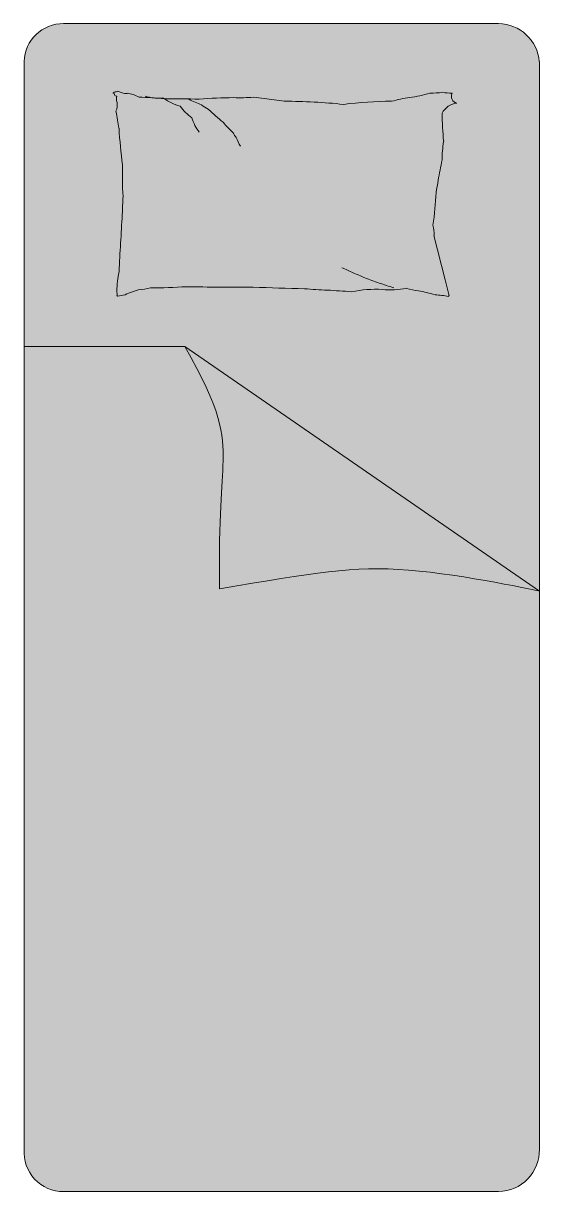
# Model space of a CAD drawing. Header units: metres. Extents: x -141225 to -132204, y 135266 to 155672.
import ezdxf

# ---------------------------------------------------------------- set-up
doc = ezdxf.new("R2010")
doc.units = ezdxf.units.M
doc.header["$LTSCALE"] = 15
doc.layers.get('0').update_dxf_attribs({"true_color": 0x000000})
doc.layers.add('DV_Furnitures', color=250, linetype='Continuous', lineweight=5, true_color=0x333333)
doc.layers.add('DV_Hatch bedroom', color=7, linetype='Continuous', lineweight=5, true_color=0xff9f7f)

# ---------------------------------------------------------------- blocks, each defined once
blk = doc.blocks.new('_U1030')
at = {"layer": 'DV_Hatch bedroom', "lineweight": 5}
blk.add_hatch(color=256, dxfattribs=at).paths.add_polyline_path([(-3800, 0), (-3815, 0), (-3830, 0), (-3845, -1), (-3861, -2), (-3876, -3), (-3892, -5), (-3907, -7), (-3923, -10), (-3939, -13), (-3954, -16), (-3970, -20), (-3986, -24), (-4002, -28), (-4017, -33), (-4033, -38), (-4049, -44), (-4064, -50), (-4080, -57), (-4095, -64), (-4111, -71), (-4126, -79), (-4141, -87), (-4156, -95), (-4170, -104), (-4185, -114), (-4199, -124), (-4213, -134), (-4227, -144), (-4241, -155), (-4254, -166), (-4267, -178), (-4280, -190), (-4292, -202), (-4304, -215), (-4316, -227), (-4327, -241), (-4338, -254), (-4349, -268), (-4359, -281), (-4369, -296), (-4379, -310), (-4388, -324), (-4397, -339), (-4405, -354), (-4413, -369), (-4421, -384), (-4428, -399), (-4435, -415), (-4441, -430), (-4447, -446), (-4452, -461), (-4457, -477), (-4462, -492), (-4466, -508), (-4470, -524), (-4474, -539), (-4477, -555), (-4480, -570), (-4482, -586), (-4484, -601), (-4486, -616), (-4487, -631), (-4488, -647), (-4488, -662), (-4488, -19662), (-4490, -19679), (-4490, -19696), (-4491, -19714), (-4490, -19731), (-4490, -19749), (-4489, -19766), (-4487, -19784), (-4485, -19802), (-4483, -19819), (-4480, -19837), (-4476, -19855), (-4473, -19872), (-4468, -19889), (-4463, -19907), (-4458, -19924), (-4453, -19941), (-4446, -19958), (-4440, -19975), (-4433, -19991), (-4425, -20008), (-4417, -20024), (-4409, -20040), (-4401, -20055), (-4392, -20071), (-4382, -20086), (-4372, -20101), (-4362, -20115), (-4352, -20129), (-4341, -20143), (-4330, -20157), (-4319, -20170), (-4307, -20182), (-4295, -20195), (-4283, -20207), (-4270, -20219), (-4257, -20231), (-4244, -20242), (-4230, -20253), (-4216, -20264), (-4201, -20275), (-4187, -20285), (-4172, -20294), (-4156, -20304), (-4141, -20313), (-4125, -20321), (-4109, -20330), (-4093, -20337), (-4076, -20345), (-4060, -20351), (-4043, -20358), (-4026, -20364), (-4009, -20369), (-3992, -20375), (-3974, -20379), (-3957, -20383), (-3940, -20387), (-3922, -20390), (-3905, -20393), (-3887, -20395), (-3870, -20397), (-3852, -20399), (-3835, -20399), (-3817, -20400), (-3800, -20400), (3800, -20400), (3817, -20400), (3835, -20399), (3852, -20397), (3870, -20396), (3888, -20394), (3905, -20391), (3923, -20388), (3940, -20385), (3958, -20381), (3975, -20376), (3992, -20372), (4010, -20366), (4027, -20361), (4044, -20355), (4061, -20348), (4077, -20341), (4094, -20334), (4110, -20326), (4126, -20318), (4142, -20309), (4158, -20300), (4173, -20291), (4188, -20281), (4203, -20271), (4217, -20261), (4232, -20250), (4246, -20239), (4259, -20228), (4272, -20216), (4285, -20204), (4298, -20192), (4310, -20180), (4322, -20167), (4334, -20154), (4345, -20141), (4356, -20127), (4367, -20113), (4378, -20098), (4388, -20084), (4398, -20069), (4407, -20054), (4416, -20038), (4425, -20023), (4433, -20007), (4441, -19990), (4449, -19974), (4456, -19958), (4463, -19941), (4469, -19924), (4475, -19907), (4481, -19890), (4486, -19872), (4490, -19855), (4494, -19837), (4498, -19820), (4501, -19802), (4504, -19785), (4507, -19767), (4508, -19749), (4510, -19732), (4511, -19714), (4512, -19696), (4512, -19679), (4512, -19662), (4512, -662), (4510, -646), (4508, -631), (4506, -616), (4504, -600), (4501, -585), (4498, -569), (4494, -554), (4490, -538), (4486, -523), (4481, -507), (4476, -492), (4470, -476), (4465, -461), (4458, -445), (4452, -430), (4445, -415), (4437, -400), (4430, -385), (4422, -370), (4413, -355), (4404, -340), (4395, -326), (4385, -312), (4375, -298), (4365, -284), (4354, -270), (4343, -257), (4332, -244), (4320, -231), (4308, -218), (4296, -206), (4283, -194), (4270, -182), (4257, -171), (4244, -160), (4230, -149), (4216, -138), (4202, -128), (4187, -119), (4173, -109), (4158, -100), (4143, -92), (4128, -84), (4113, -76), (4098, -69), (4082, -61), (4067, -55), (4051, -49), (4035, -43), (4019, -37), (4004, -32), (3988, -27), (3972, -23), (3956, -19), (3940, -16), (3924, -13), (3909, -10), (3893, -7), (3877, -5), (3862, -3), (3846, -2), (3831, -1), (3815, 0), (3800, 0)], flags=0)
at = {"color": 0, "linetype": 'ByBlock', "lineweight": 5}
for p, q in [((3800, 0), (-3800, 0)), ((-4488, -662), (-4488, -19662)), ((4512, -19662), (4512, -662)), ((-1681, -5639), (-4488, -5639)), ((-3800, -20400), (3800, -20400))]:
    blk.add_line(p, q, dxfattribs=at)
at = {"color": 0, "linetype": 'ByBlock', "lineweight": -2}
for p, q in [((2864, -4473), (2671, -3703)), ((2934, -4753), (2864, -4473)), ((-1681, -5639), (4512, -9913))]:
    blk.add_line(p, q, dxfattribs=at)
at = {"color": 0, "linetype": 'ByBlock', "lineweight": 5}
for centre, radius, start, end in [((-3808, -681), 681, 89.3254, 178.3904), ((3790, -724), 724, 4.9674, 89.2054), ((-3807, -19716), 684, 175.4271, 270.5574), ((3792, -19680), 720, 270.6607, 1.4659)]:
    blk.add_arc(centre, radius, start, end, dxfattribs=at)
at = {"color": 0, "linetype": 'ByBlock', "lineweight": -2}
for centre, radius, start, end in [((-2949, -1186), 31.9, 291.7883, 340.436), ((-2933, -1237), 21.6, 340.436, 101.8931), ((-2937, -963), 234, 274.3025, 291.7883), ((-2713, -949), 270, 239.3487, 274.3025), ((-2738, -1718), 503, 59.3487, 84.7408), ((1829, 1522), 2844, 278.4372, 285.744), ((2601, 288), 1504, 270, 278.4372), ((2986, -372), 844, 258.7276, 270), ((3096, -1270), 122, 153.4195, 258.7276), ((-2876, -1229), 39.9, 201.9904, 281.8931), ((-3170, -1419), 306, 338.579, 8.1335), ((-2732, -1321), 146, 158.579, 201.9904), ((-2737, -8942), 7661, 84.7408, 88.0921), ((-2123, -378), 926, 254.0648, 274.2159), ((-1509, -553), 926, 233.9136, 254.0648), ((-1895, -15259), 13947, 88.0921, 90.5757), ((-612, 621), 2184, 242.7604, 249.1397), ((-748, -9442), 8150, 90.5757, 94.8018), ((-945, -859), 717, 231.6114, 242.7604), ((-710, 1409), 2704, 267.4614, 274.8018), ((-232, 114), 1422, 259.8101, 267.4614), ((-819, -6219), 4940, 79.8101, 83.9133), ((55, -11147), 9791, 83.9133, 90), ((1930, -7728), 6372, 90, 97.5469), ((2543, -3533), 2261, 97.5469, 105.744), ((3097, -1709), 319, 94.4002, 153.4195), ((-5130, -2012), 2296, 8.1335, 12.1095), ((-1016, -897), 926, 216.1766, 233.9136), ((1258, 1142), 3655, 226.1885, 231.6114), ((7403, -1563), 4590, 180, 186.2324), ((-1023, -1440), 1851, 187.6809, 192.1095), ((5675, -1328), 8522, 183.3687, 187.6809), ((-683, -1352), 926, 198.4397, 216.1766), ((621, -399), 2102, 219.0349, 226.1885), ((-429, -1698), 460, 208.3168, 219.0349), ((933, -1257), 1868, 203.0028, 208.3168), ((4716, -2382), 1904, 170.3156, 180), ((10859, -4121), 8232, 167.8016, 170.3156), ((3562, -2647), 6335, 178.3669, 183.3687), ((-187, -2324), 2960, 347.8016, 351.9949), ((9962, -3699), 12742, 176.945, 178.3669), ((-3436, -2664), 6149, 351.9949, 357.3351), ((124252, -11116), 127265, 176.49514, 176.94504), ((2040, -3673), 632, 357.3351, 14.0452), ((-1689, -10586), 6894, 64.6889, 66.5156), ((120, -4854), 2998, 170.0016, 176.4951), ((-1286, -10761), 6894, 66.5156, 68.3423), ((-832, -10940), 6894, 68.3423, 70.572), ((-3045, -4722), 180, 350.0016, 16.6978), ((-2399, -5372), 716, 106.2212, 117.2841), ((-2693, -4273), 423, 282.869, 297.2841), ((-2584, -3289), 1362, 273.574, 282.869), ((-2335, 6247), 10864, 270.2865, 273.574), ((-754, 48769), 53373, 269.0296, 270.2865), ((941, 26745), 31380, 267.3904, 269.0296), ((1324, 6686), 11354, 265.3824, 267.3904), ((178, -17752), 13111, 85.3824, 87.2509), ((1664, -6787), 2147, 87.2509, 101.5586), ((-326, -11118), 6894, 70.572, 72.8018), ((1920, -3289), 1362, 263.5659, 281.5586), ((2526, -3557), 1118, 252.6136, 263.5659), ((2048, -6782), 2144, 72.6136, 80.5159), ((-2866, -4766), 12.3, 16.6978, 97.1204), ((-2626, -5546), 816, 97.1204, 106.2212), ((2509, -7257), 2527, 80.5159, 85.9171), ((2933, -4762), 8.56, 85.9171, 194.0449)]:
    blk.add_arc(centre, radius, start, end, dxfattribs=at)
for points in [[(-1681, -5639), (-1048, -6740), (-956, -7615), (-1092, -8569), (-1075, -9871)], [(-1075, -9871), (584, -9598), (1901, -9335), (4512, -9913), (4512, -9913)]]:
    blk.add_open_spline(points, degree=3, dxfattribs=at)

msp = doc.modelspace()

# ---------------------------------------------------------------- block references
at = {"layer": 'DV_Furnitures', "color": 41, "true_color": 0xfddbb0}
msp.add_blockref('_U1030', (-136721, 155668), dxfattribs=at)

doc.saveas('drawing.dxf')
